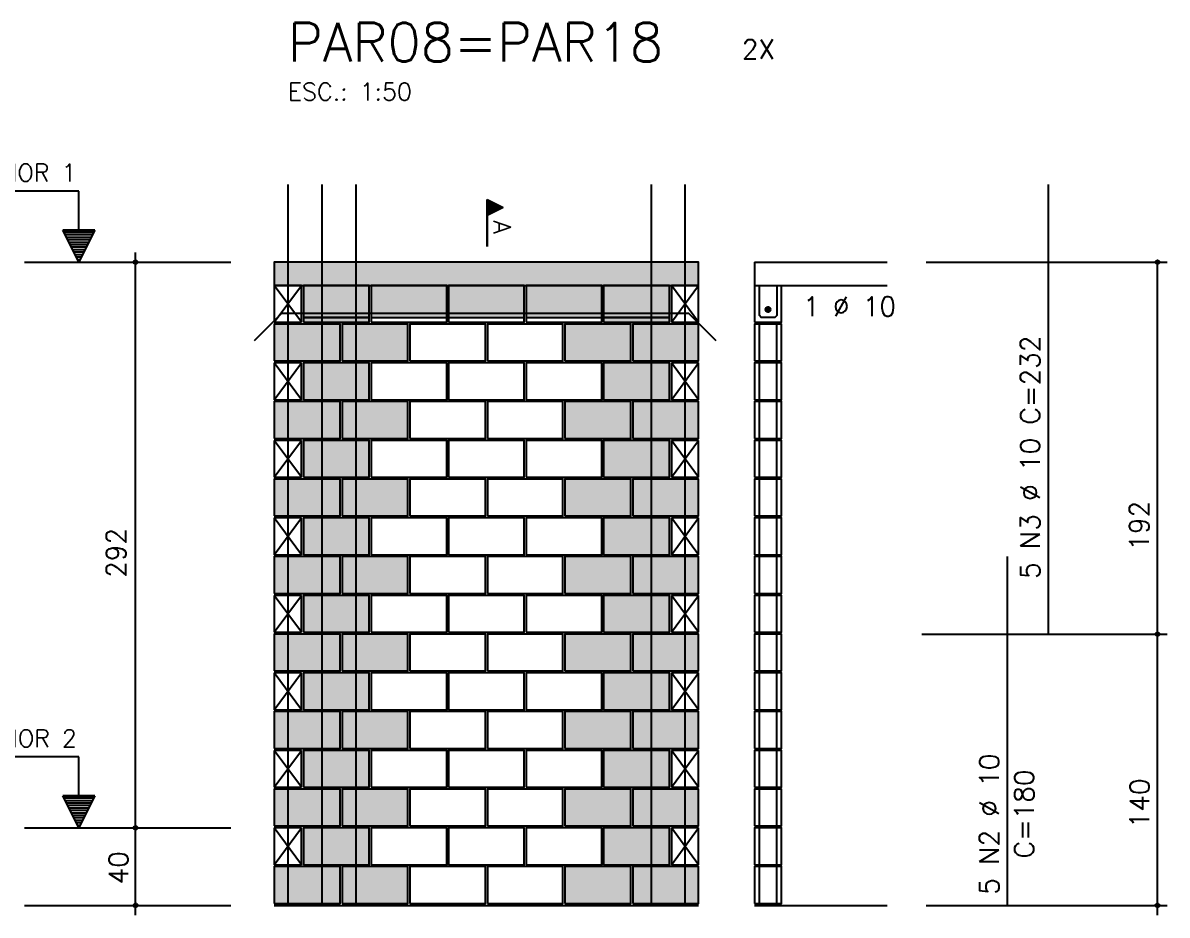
# Model space of a CAD drawing. Extents: x -1.9 to 86, y -1.6 to 60.9.
# Drawn here: x 55.65 to 67.46, y 26.56 to 35.77 of the extents above; entities that cross this region are included whole.
import ezdxf

# ---------------------------------------------------------------- set-up
doc = ezdxf.new("R2010")
doc.units = 0
doc.header["$MEASUREMENT"] = 0
for name, color, linetype in [('PENA_01', 1, 'CONTINUOUS'), ('PENA_02', 2, 'CONTINUOUS'), ('PENA_03', 3, 'CONTINUOUS'), ('PENA_05', 5, 'CONTINUOUS'), ('PENA_06', 6, 'CONTINUOUS'), ('PENA_09', 254, 'CONTINUOUS'), ('PENA_11', 252, 'CONTINUOUS'), ('PENA_21', 100, 'CONTINUOUS')]:
    doc.layers.add(name, color=color, linetype=linetype)
doc.styles.get("Standard").update_dxf_attribs({"font": 'ROMANS.SHX'})

msp = doc.modelspace()

# ---------------------------------------------------------------- linework, layer by layer
at = {"layer": 'PENA_01', "linetype": 'Continuous'}
for p, q in [((55.668155, 33.297478), (57.799019, 33.297478)), ((58.546511, 32.727478), (59.226511, 32.727478)), ((59.246511, 32.727478), (60.026511, 32.727478)), ((60.046511, 32.727478), (60.826511, 32.727478)), ((60.846511, 32.727478), (61.626511, 32.727478)), ((61.646511, 32.727478), (62.326511, 32.727478)), ((55.668155, 27.457478), (57.799019, 27.457478)), ((55.668155, 26.657478), (57.799019, 26.657478))]:
    msp.add_line(p, q, dxfattribs=at)
at = {"layer": 'PENA_02', "linetype": 'Continuous'}
for p, q in [((58.526511, 33.057478), (58.246511, 33.057478)), ((58.246511, 33.057478), (58.246511, 32.677478)), ((58.526511, 32.677478), (58.526511, 33.057478)), ((62.626511, 33.057478), (62.346511, 33.057478)), ((62.346511, 33.057478), (62.346511, 32.677478)), ((62.626511, 32.677478), (62.626511, 33.057478)), ((58.246511, 32.677478), (58.526511, 32.677478)), ((62.346511, 32.677478), (62.626511, 32.677478)), ((58.526511, 32.257478), (58.246511, 32.257478)), ((58.246511, 32.257478), (58.246511, 31.877478)), ((58.526511, 31.877478), (58.526511, 32.257478)), ((62.626511, 32.257478), (62.346511, 32.257478)), ((62.346511, 32.257478), (62.346511, 31.877478)), ((62.626511, 31.877478), (62.626511, 32.257478)), ((58.246511, 31.877478), (58.526511, 31.877478)), ((62.346511, 31.877478), (62.626511, 31.877478)), ((58.526511, 31.457478), (58.246511, 31.457478)), ((58.246511, 31.457478), (58.246511, 31.077478)), ((58.526511, 31.077478), (58.526511, 31.457478)), ((62.626511, 31.457478), (62.346511, 31.457478)), ((62.346511, 31.457478), (62.346511, 31.077478)), ((62.626511, 31.077478), (62.626511, 31.457478)), ((58.246511, 31.077478), (58.526511, 31.077478)), ((62.346511, 31.077478), (62.626511, 31.077478)), ((58.526511, 30.657478), (58.246511, 30.657478)), ((58.246511, 30.657478), (58.246511, 30.277478)), ((58.526511, 30.277478), (58.526511, 30.657478)), ((62.626511, 30.657478), (62.346511, 30.657478)), ((62.346511, 30.657478), (62.346511, 30.277478)), ((62.626511, 30.277478), (62.626511, 30.657478)), ((58.246511, 30.277478), (58.526511, 30.277478)), ((62.346511, 30.277478), (62.626511, 30.277478)), ((58.526511, 29.857478), (58.246511, 29.857478)), ((58.246511, 29.857478), (58.246511, 29.477478)), ((58.526511, 29.477478), (58.526511, 29.857478)), ((62.626511, 29.857478), (62.346511, 29.857478)), ((62.346511, 29.857478), (62.346511, 29.477478)), ((62.626511, 29.477478), (62.626511, 29.857478)), ((58.246511, 29.477478), (58.526511, 29.477478)), ((62.346511, 29.477478), (62.626511, 29.477478)), ((58.526511, 29.057478), (58.246511, 29.057478)), ((58.246511, 29.057478), (58.246511, 28.677478)), ((58.526511, 28.677478), (58.526511, 29.057478)), ((62.626511, 29.057478), (62.346511, 29.057478)), ((62.346511, 29.057478), (62.346511, 28.677478)), ((62.626511, 28.677478), (62.626511, 29.057478)), ((58.246511, 28.677478), (58.526511, 28.677478)), ((62.346511, 28.677478), (62.626511, 28.677478)), ((58.526511, 28.257478), (58.246511, 28.257478)), ((58.246511, 28.257478), (58.246511, 27.877478)), ((58.526511, 27.877478), (58.526511, 28.257478)), ((62.626511, 28.257478), (62.346511, 28.257478)), ((62.346511, 28.257478), (62.346511, 27.877478)), ((62.626511, 27.877478), (62.626511, 28.257478)), ((58.246511, 27.877478), (58.526511, 27.877478)), ((62.346511, 27.877478), (62.626511, 27.877478)), ((58.526511, 27.457478), (58.246511, 27.457478)), ((58.246511, 27.457478), (58.246511, 27.077478)), ((58.526511, 27.077478), (58.526511, 27.457478)), ((62.626511, 27.457478), (62.346511, 27.457478)), ((62.346511, 27.457478), (62.346511, 27.077478)), ((62.626511, 27.077478), (62.626511, 27.457478)), ((58.246511, 27.077478), (58.526511, 27.077478)), ((62.346511, 27.077478), (62.626511, 27.077478)), ((58.246511, 26.657478), (62.626511, 26.657478))]:
    msp.add_line(p, q, dxfattribs=at)
for points in [[(58.246511, 33.057478), (62.626511, 33.057478), (62.626511, 33.297478), (58.246511, 33.297478), (58.246511, 33.057478)], [(58.546511, 32.677478), (59.226511, 32.677478), (59.226511, 33.057478), (58.546511, 33.057478), (58.546511, 32.677478)], [(59.246511, 32.677478), (60.026511, 32.677478), (60.026511, 33.057478), (59.246511, 33.057478), (59.246511, 32.677478)], [(60.046511, 32.677478), (60.826511, 32.677478), (60.826511, 33.057478), (60.046511, 33.057478), (60.046511, 32.677478)], [(60.846511, 32.677478), (61.626511, 32.677478), (61.626511, 33.057478), (60.846511, 33.057478), (60.846511, 32.677478)], [(61.646511, 32.677478), (62.326511, 32.677478), (62.326511, 33.057478), (61.646511, 33.057478), (61.646511, 32.677478)], [(58.246511, 32.277478), (58.926511, 32.277478), (58.926511, 32.657478), (58.246511, 32.657478), (58.246511, 32.277478)], [(58.946511, 32.277478), (59.626511, 32.277478), (59.626511, 32.657478), (58.946511, 32.657478), (58.946511, 32.277478)], [(59.646511, 32.277478), (60.426511, 32.277478), (60.426511, 32.657478), (59.646511, 32.657478), (59.646511, 32.277478)], [(60.446511, 32.277478), (61.226511, 32.277478), (61.226511, 32.657478), (60.446511, 32.657478), (60.446511, 32.277478)], [(61.246511, 32.277478), (61.926511, 32.277478), (61.926511, 32.657478), (61.246511, 32.657478), (61.246511, 32.277478)], [(61.946511, 32.277478), (62.626511, 32.277478), (62.626511, 32.657478), (61.946511, 32.657478), (61.946511, 32.277478)], [(58.546511, 31.877478), (59.226511, 31.877478), (59.226511, 32.257478), (58.546511, 32.257478), (58.546511, 31.877478)], [(59.246511, 31.877478), (60.026511, 31.877478), (60.026511, 32.257478), (59.246511, 32.257478), (59.246511, 31.877478)], [(60.046511, 31.877478), (60.826511, 31.877478), (60.826511, 32.257478), (60.046511, 32.257478), (60.046511, 31.877478)], [(60.846511, 31.877478), (61.626511, 31.877478), (61.626511, 32.257478), (60.846511, 32.257478), (60.846511, 31.877478)], [(61.646511, 31.877478), (62.326511, 31.877478), (62.326511, 32.257478), (61.646511, 32.257478), (61.646511, 31.877478)], [(58.246511, 31.477478), (58.926511, 31.477478), (58.926511, 31.857478), (58.246511, 31.857478), (58.246511, 31.477478)], [(58.946511, 31.477478), (59.626511, 31.477478), (59.626511, 31.857478), (58.946511, 31.857478), (58.946511, 31.477478)], [(59.646511, 31.477478), (60.426511, 31.477478), (60.426511, 31.857478), (59.646511, 31.857478), (59.646511, 31.477478)], [(60.446511, 31.477478), (61.226511, 31.477478), (61.226511, 31.857478), (60.446511, 31.857478), (60.446511, 31.477478)], [(61.246511, 31.477478), (61.926511, 31.477478), (61.926511, 31.857478), (61.246511, 31.857478), (61.246511, 31.477478)], [(61.946511, 31.477478), (62.626511, 31.477478), (62.626511, 31.857478), (61.946511, 31.857478), (61.946511, 31.477478)], [(58.546511, 31.077478), (59.226511, 31.077478), (59.226511, 31.457478), (58.546511, 31.457478), (58.546511, 31.077478)], [(59.246511, 31.077478), (60.026511, 31.077478), (60.026511, 31.457478), (59.246511, 31.457478), (59.246511, 31.077478)], [(60.046511, 31.077478), (60.826511, 31.077478), (60.826511, 31.457478), (60.046511, 31.457478), (60.046511, 31.077478)], [(60.846511, 31.077478), (61.626511, 31.077478), (61.626511, 31.457478), (60.846511, 31.457478), (60.846511, 31.077478)], [(61.646511, 31.077478), (62.326511, 31.077478), (62.326511, 31.457478), (61.646511, 31.457478), (61.646511, 31.077478)], [(58.246511, 30.677478), (58.926511, 30.677478), (58.926511, 31.057478), (58.246511, 31.057478), (58.246511, 30.677478)], [(58.946511, 30.677478), (59.626511, 30.677478), (59.626511, 31.057478), (58.946511, 31.057478), (58.946511, 30.677478)], [(59.646511, 30.677478), (60.426511, 30.677478), (60.426511, 31.057478), (59.646511, 31.057478), (59.646511, 30.677478)], [(60.446511, 30.677478), (61.226511, 30.677478), (61.226511, 31.057478), (60.446511, 31.057478), (60.446511, 30.677478)], [(61.246511, 30.677478), (61.926511, 30.677478), (61.926511, 31.057478), (61.246511, 31.057478), (61.246511, 30.677478)], [(61.946511, 30.677478), (62.626511, 30.677478), (62.626511, 31.057478), (61.946511, 31.057478), (61.946511, 30.677478)], [(58.546511, 30.277478), (59.226511, 30.277478), (59.226511, 30.657478), (58.546511, 30.657478), (58.546511, 30.277478)], [(59.246511, 30.277478), (60.026511, 30.277478), (60.026511, 30.657478), (59.246511, 30.657478), (59.246511, 30.277478)], [(60.046511, 30.277478), (60.826511, 30.277478), (60.826511, 30.657478), (60.046511, 30.657478), (60.046511, 30.277478)], [(60.846511, 30.277478), (61.626511, 30.277478), (61.626511, 30.657478), (60.846511, 30.657478), (60.846511, 30.277478)], [(61.646511, 30.277478), (62.326511, 30.277478), (62.326511, 30.657478), (61.646511, 30.657478), (61.646511, 30.277478)], [(58.246511, 29.877478), (58.926511, 29.877478), (58.926511, 30.257478), (58.246511, 30.257478), (58.246511, 29.877478)], [(58.946511, 29.877478), (59.626511, 29.877478), (59.626511, 30.257478), (58.946511, 30.257478), (58.946511, 29.877478)], [(59.646511, 29.877478), (60.426511, 29.877478), (60.426511, 30.257478), (59.646511, 30.257478), (59.646511, 29.877478)], [(60.446511, 29.877478), (61.226511, 29.877478), (61.226511, 30.257478), (60.446511, 30.257478), (60.446511, 29.877478)], [(61.246511, 29.877478), (61.926511, 29.877478), (61.926511, 30.257478), (61.246511, 30.257478), (61.246511, 29.877478)], [(61.946511, 29.877478), (62.626511, 29.877478), (62.626511, 30.257478), (61.946511, 30.257478), (61.946511, 29.877478)], [(58.546511, 29.477478), (59.226511, 29.477478), (59.226511, 29.857478), (58.546511, 29.857478), (58.546511, 29.477478)], [(59.246511, 29.477478), (60.026511, 29.477478), (60.026511, 29.857478), (59.246511, 29.857478), (59.246511, 29.477478)], [(60.046511, 29.477478), (60.826511, 29.477478), (60.826511, 29.857478), (60.046511, 29.857478), (60.046511, 29.477478)], [(60.846511, 29.477478), (61.626511, 29.477478), (61.626511, 29.857478), (60.846511, 29.857478), (60.846511, 29.477478)], [(61.646511, 29.477478), (62.326511, 29.477478), (62.326511, 29.857478), (61.646511, 29.857478), (61.646511, 29.477478)], [(58.246511, 29.077478), (58.926511, 29.077478), (58.926511, 29.457478), (58.246511, 29.457478), (58.246511, 29.077478)], [(58.946511, 29.077478), (59.626511, 29.077478), (59.626511, 29.457478), (58.946511, 29.457478), (58.946511, 29.077478)], [(59.646511, 29.077478), (60.426511, 29.077478), (60.426511, 29.457478), (59.646511, 29.457478), (59.646511, 29.077478)], [(60.446511, 29.077478), (61.226511, 29.077478), (61.226511, 29.457478), (60.446511, 29.457478), (60.446511, 29.077478)], [(61.246511, 29.077478), (61.926511, 29.077478), (61.926511, 29.457478), (61.246511, 29.457478), (61.246511, 29.077478)], [(61.946511, 29.077478), (62.626511, 29.077478), (62.626511, 29.457478), (61.946511, 29.457478), (61.946511, 29.077478)], [(58.546511, 28.677478), (59.226511, 28.677478), (59.226511, 29.057478), (58.546511, 29.057478), (58.546511, 28.677478)], [(59.246511, 28.677478), (60.026511, 28.677478), (60.026511, 29.057478), (59.246511, 29.057478), (59.246511, 28.677478)], [(60.046511, 28.677478), (60.826511, 28.677478), (60.826511, 29.057478), (60.046511, 29.057478), (60.046511, 28.677478)], [(60.846511, 28.677478), (61.626511, 28.677478), (61.626511, 29.057478), (60.846511, 29.057478), (60.846511, 28.677478)], [(61.646511, 28.677478), (62.326511, 28.677478), (62.326511, 29.057478), (61.646511, 29.057478), (61.646511, 28.677478)], [(58.246511, 28.277478), (58.926511, 28.277478), (58.926511, 28.657478), (58.246511, 28.657478), (58.246511, 28.277478)], [(58.946511, 28.277478), (59.626511, 28.277478), (59.626511, 28.657478), (58.946511, 28.657478), (58.946511, 28.277478)], [(59.646511, 28.277478), (60.426511, 28.277478), (60.426511, 28.657478), (59.646511, 28.657478), (59.646511, 28.277478)], [(60.446511, 28.277478), (61.226511, 28.277478), (61.226511, 28.657478), (60.446511, 28.657478), (60.446511, 28.277478)], [(61.246511, 28.277478), (61.926511, 28.277478), (61.926511, 28.657478), (61.246511, 28.657478), (61.246511, 28.277478)], [(61.946511, 28.277478), (62.626511, 28.277478), (62.626511, 28.657478), (61.946511, 28.657478), (61.946511, 28.277478)], [(58.546511, 27.877478), (59.226511, 27.877478), (59.226511, 28.257478), (58.546511, 28.257478), (58.546511, 27.877478)], [(59.246511, 27.877478), (60.026511, 27.877478), (60.026511, 28.257478), (59.246511, 28.257478), (59.246511, 27.877478)], [(60.046511, 27.877478), (60.826511, 27.877478), (60.826511, 28.257478), (60.046511, 28.257478), (60.046511, 27.877478)], [(60.846511, 27.877478), (61.626511, 27.877478), (61.626511, 28.257478), (60.846511, 28.257478), (60.846511, 27.877478)], [(61.646511, 27.877478), (62.326511, 27.877478), (62.326511, 28.257478), (61.646511, 28.257478), (61.646511, 27.877478)], [(58.246511, 27.477478), (58.926511, 27.477478), (58.926511, 27.857478), (58.246511, 27.857478), (58.246511, 27.477478)], [(58.946511, 27.477478), (59.626511, 27.477478), (59.626511, 27.857478), (58.946511, 27.857478), (58.946511, 27.477478)], [(59.646511, 27.477478), (60.426511, 27.477478), (60.426511, 27.857478), (59.646511, 27.857478), (59.646511, 27.477478)], [(60.446511, 27.477478), (61.226511, 27.477478), (61.226511, 27.857478), (60.446511, 27.857478), (60.446511, 27.477478)], [(61.246511, 27.477478), (61.926511, 27.477478), (61.926511, 27.857478), (61.246511, 27.857478), (61.246511, 27.477478)], [(61.946511, 27.477478), (62.626511, 27.477478), (62.626511, 27.857478), (61.946511, 27.857478), (61.946511, 27.477478)], [(58.546511, 27.077478), (59.226511, 27.077478), (59.226511, 27.457478), (58.546511, 27.457478), (58.546511, 27.077478)], [(59.246511, 27.077478), (60.026511, 27.077478), (60.026511, 27.457478), (59.246511, 27.457478), (59.246511, 27.077478)], [(60.046511, 27.077478), (60.826511, 27.077478), (60.826511, 27.457478), (60.046511, 27.457478), (60.046511, 27.077478)], [(60.846511, 27.077478), (61.626511, 27.077478), (61.626511, 27.457478), (60.846511, 27.457478), (60.846511, 27.077478)], [(61.646511, 27.077478), (62.326511, 27.077478), (62.326511, 27.457478), (61.646511, 27.457478), (61.646511, 27.077478)], [(58.246511, 26.677478), (58.926511, 26.677478), (58.926511, 27.057478), (58.246511, 27.057478), (58.246511, 26.677478)], [(58.946511, 26.677478), (59.626511, 26.677478), (59.626511, 27.057478), (58.946511, 27.057478), (58.946511, 26.677478)], [(59.646511, 26.677478), (60.426511, 26.677478), (60.426511, 27.057478), (59.646511, 27.057478), (59.646511, 26.677478)], [(60.446511, 26.677478), (61.226511, 26.677478), (61.226511, 27.057478), (60.446511, 27.057478), (60.446511, 26.677478)], [(61.246511, 26.677478), (61.926511, 26.677478), (61.926511, 27.057478), (61.246511, 27.057478), (61.246511, 26.677478)], [(61.946511, 26.677478), (62.626511, 26.677478), (62.626511, 27.057478), (61.946511, 27.057478), (61.946511, 26.677478)]]:
    msp.add_lwpolyline(points, dxfattribs=at)
for centre, radius in [((56.814301, 33.297478), 0.02), ((67.364562, 33.297478), 0.02), ((56.814301, 33.297478), 0.01), ((67.364562, 33.297478), 0.01), ((67.364562, 29.457478), 0.02), ((67.364562, 29.457478), 0.01), ((56.814301, 27.457478), 0.02), ((56.814301, 27.457478), 0.01), ((56.814301, 26.657478), 0.02), ((56.814301, 26.657478), 0.01), ((67.364562, 26.657478), 0.02), ((67.364562, 26.657478), 0.01)]:
    msp.add_circle(centre, radius, dxfattribs=at)
at = {"layer": 'PENA_03', "linetype": 'Continuous'}
for p, q in [((56.227154, 34.029343), (54.827154, 34.029343)), ((56.227154, 33.629343), (56.227154, 34.029343)), ((56.228554, 33.629343), (56.228554, 34.030743)), ((60.442607, 33.4588), (60.442607, 33.945182)), ((60.442607, 33.945182), (60.60854, 33.862216)), ((60.443302, 33.944054), (60.606979, 33.862216)), ((60.443303, 33.944054), (60.443303, 33.780377)), ((60.455371, 33.9388), (60.455371, 33.785631)), ((60.468135, 33.932418), (60.468135, 33.792013)), ((60.480899, 33.926036), (60.480899, 33.798395)), ((60.493663, 33.919654), (60.493663, 33.804777)), ((60.506427, 33.913272), (60.506427, 33.811159)), ((60.519191, 33.90689), (60.519191, 33.817541)), ((60.60854, 33.862216), (60.443302, 33.779597)), ((60.606979, 33.862216), (60.443303, 33.780377)), ((60.531955, 33.900508), (60.531955, 33.823923)), ((60.544719, 33.894126), (60.544719, 33.830305)), ((60.557483, 33.887744), (60.557483, 33.836687)), ((60.570247, 33.881362), (60.570247, 33.843069)), ((60.583012, 33.87498), (60.583012, 33.849451)), ((60.595776, 33.868598), (60.595776, 33.855834)), ((60.443303, 33.779597), (60.443303, 33.4588)), ((56.227854, 33.297478), (56.061921, 33.629343)), ((56.061921, 33.629343), (56.227154, 33.629343)), ((56.227854, 33.3006), (56.064177, 33.627952)), ((56.39153, 33.627952), (56.064177, 33.627952)), ((56.381023, 33.603815), (56.074684, 33.603815)), ((56.368259, 33.578287), (56.087449, 33.578287)), ((56.355495, 33.552759), (56.100213, 33.552759)), ((56.393787, 33.629343), (56.227854, 33.297478)), ((56.39153, 33.627953), (56.227854, 33.300599)), ((56.228554, 33.629343), (56.393787, 33.629343)), ((56.34273, 33.527231), (56.112977, 33.527231)), ((56.329966, 33.501703), (56.125741, 33.501703)), ((56.317202, 33.476175), (56.138505, 33.476175)), ((56.304438, 33.450647), (56.151269, 33.450647)), ((56.291674, 33.425119), (56.164033, 33.425119)), ((56.27891, 33.399591), (56.176797, 33.399591)), ((56.266146, 33.374063), (56.189561, 33.374063)), ((56.253382, 33.348534), (56.202325, 33.348534)), ((56.240618, 33.323006), (56.21509, 33.323006)), ((56.814301, 26.556945), (56.814301, 33.397478)), ((63.204567, 33.297478), (63.204567, 32.677478)), ((63.204567, 33.297478), (64.575246, 33.297478)), ((64.975246, 33.297478), (67.464562, 33.297478)), ((67.364562, 26.556945), (67.364562, 33.297478)), ((58.246511, 32.677478), (58.526511, 33.057478)), ((58.526511, 32.677478), (58.246511, 33.057478)), ((62.346511, 32.677478), (62.626511, 33.057478)), ((62.626511, 32.677478), (62.346511, 33.057478)), ((63.204567, 33.057478), (64.575246, 33.057478)), ((63.254567, 32.277478), (63.254567, 32.657478)), ((63.434567, 32.277478), (63.434567, 32.657478)), ((58.246511, 31.877478), (58.526511, 32.257478)), ((58.526511, 31.877478), (58.246511, 32.257478)), ((62.346511, 31.877478), (62.626511, 32.257478)), ((62.626511, 31.877478), (62.346511, 32.257478)), ((63.254567, 31.877478), (63.254567, 32.257478)), ((63.434567, 31.877478), (63.434567, 32.257478)), ((63.254567, 31.477478), (63.254567, 31.857478)), ((63.434567, 31.477478), (63.434567, 31.857478)), ((58.246511, 31.077478), (58.526511, 31.457478)), ((58.526511, 31.077478), (58.246511, 31.457478)), ((62.346511, 31.077478), (62.626511, 31.457478)), ((62.626511, 31.077478), (62.346511, 31.457478)), ((63.254567, 31.077478), (63.254567, 31.457478)), ((63.434567, 31.077478), (63.434567, 31.457478)), ((63.254567, 30.677478), (63.254567, 31.057478)), ((63.434567, 30.677478), (63.434567, 31.057478)), ((58.246511, 30.277478), (58.526511, 30.657478)), ((58.526511, 30.277478), (58.246511, 30.657478)), ((62.346511, 30.277478), (62.626511, 30.657478)), ((62.626511, 30.277478), (62.346511, 30.657478)), ((63.254567, 30.277478), (63.254567, 30.657478)), ((63.434567, 30.277478), (63.434567, 30.657478)), ((63.254567, 29.877478), (63.254567, 30.257478)), ((63.434567, 29.877478), (63.434567, 30.257478)), ((58.246511, 29.477478), (58.526511, 29.857478)), ((58.526511, 29.477478), (58.246511, 29.857478)), ((62.346511, 29.477478), (62.626511, 29.857478)), ((62.626511, 29.477478), (62.346511, 29.857478)), ((63.254567, 29.477478), (63.254567, 29.857478)), ((63.434567, 29.477478), (63.434567, 29.857478)), ((63.254567, 29.077478), (63.254567, 29.457478)), ((63.434567, 29.077478), (63.434567, 29.457478)), ((64.933315, 29.457478), (67.464562, 29.457478)), ((58.246511, 28.677478), (58.526511, 29.057478)), ((58.526511, 28.677478), (58.246511, 29.057478)), ((62.346511, 28.677478), (62.626511, 29.057478)), ((62.626511, 28.677478), (62.346511, 29.057478)), ((63.254567, 28.677478), (63.254567, 29.057478)), ((63.434567, 28.677478), (63.434567, 29.057478)), ((63.254567, 28.277478), (63.254567, 28.657478)), ((63.434567, 28.277478), (63.434567, 28.657478)), ((58.246511, 27.877478), (58.526511, 28.257478)), ((58.526511, 27.877478), (58.246511, 28.257478)), ((62.346511, 27.877478), (62.626511, 28.257478)), ((62.626511, 27.877478), (62.346511, 28.257478)), ((63.254567, 27.877478), (63.254567, 28.257478)), ((63.434567, 27.877478), (63.434567, 28.257478)), ((56.227154, 28.189343), (54.827154, 28.189343)), ((56.227154, 27.789343), (56.227154, 28.189343)), ((56.228554, 27.789343), (56.228554, 28.190743)), ((56.227854, 27.457478), (56.061921, 27.789343)), ((56.061921, 27.789343), (56.227154, 27.789343)), ((56.227854, 27.4606), (56.064177, 27.787952)), ((56.39153, 27.787952), (56.064177, 27.787952)), ((56.381023, 27.763815), (56.074684, 27.763815)), ((56.393787, 27.789343), (56.227854, 27.457478)), ((56.39153, 27.787953), (56.227854, 27.460599)), ((56.228554, 27.789343), (56.393787, 27.789343)), ((63.254567, 27.477478), (63.254567, 27.857478)), ((63.434567, 27.477478), (63.434567, 27.857478)), ((56.368259, 27.738287), (56.087449, 27.738287)), ((56.355495, 27.712759), (56.100213, 27.712759)), ((56.34273, 27.687231), (56.112977, 27.687231)), ((56.329966, 27.661703), (56.125741, 27.661703)), ((56.317202, 27.636175), (56.138505, 27.636175)), ((56.304438, 27.610647), (56.151269, 27.610647)), ((56.291674, 27.585119), (56.164033, 27.585119)), ((56.27891, 27.559591), (56.176797, 27.559591)), ((56.266146, 27.534063), (56.189561, 27.534063)), ((56.253382, 27.508534), (56.202325, 27.508534)), ((56.240618, 27.483006), (56.21509, 27.483006)), ((58.246511, 27.077478), (58.526511, 27.457478)), ((58.526511, 27.077478), (58.246511, 27.457478)), ((62.346511, 27.077478), (62.626511, 27.457478)), ((62.626511, 27.077478), (62.346511, 27.457478)), ((63.254567, 27.077478), (63.254567, 27.457478)), ((63.434567, 27.077478), (63.434567, 27.457478)), ((63.254567, 26.677478), (63.254567, 27.057478)), ((63.434567, 26.677478), (63.434567, 27.057478)), ((63.204567, 26.657478), (64.575246, 26.657478)), ((64.975246, 26.657478), (67.464562, 26.657478))]:
    msp.add_line(p, q, dxfattribs=at)
for points in [[(63.204567, 32.677478), (63.484567, 32.677478), (63.484567, 33.057478)], [(63.434567, 33.057478), (63.434567, 32.747478), (63.414567, 32.727478), (63.274567, 32.727478), (63.254567, 32.747478), (63.254567, 33.057478)], [(63.369116, 32.808468), (63.366954, 32.818636), (63.360844, 32.827047), (63.351841, 32.832244), (63.341503, 32.833331), (63.331616, 32.830119), (63.32389, 32.823163), (63.319662, 32.813666), (63.319662, 32.80327), (63.32389, 32.793773), (63.331616, 32.786817), (63.341503, 32.783605), (63.351841, 32.784692), (63.360844, 32.789889), (63.366954, 32.7983), (63.369116, 32.808468)], [(63.204567, 32.277478), (63.484567, 32.277478), (63.484567, 32.657478), (63.204567, 32.657478), (63.204567, 32.277478)], [(63.204567, 31.877478), (63.484567, 31.877478), (63.484567, 32.257478), (63.204567, 32.257478), (63.204567, 31.877478)], [(63.204567, 31.477478), (63.484567, 31.477478), (63.484567, 31.857478), (63.204567, 31.857478), (63.204567, 31.477478)], [(63.204567, 31.077478), (63.484567, 31.077478), (63.484567, 31.457478), (63.204567, 31.457478), (63.204567, 31.077478)], [(63.204567, 30.677478), (63.484567, 30.677478), (63.484567, 31.057478), (63.204567, 31.057478), (63.204567, 30.677478)], [(63.204567, 30.277478), (63.484567, 30.277478), (63.484567, 30.657478), (63.204567, 30.657478), (63.204567, 30.277478)], [(63.204567, 29.877478), (63.484567, 29.877478), (63.484567, 30.257478), (63.204567, 30.257478), (63.204567, 29.877478)], [(63.204567, 29.477478), (63.484567, 29.477478), (63.484567, 29.857478), (63.204567, 29.857478), (63.204567, 29.477478)], [(63.204567, 29.077478), (63.484567, 29.077478), (63.484567, 29.457478), (63.204567, 29.457478), (63.204567, 29.077478)], [(63.204567, 28.677478), (63.484567, 28.677478), (63.484567, 29.057478), (63.204567, 29.057478), (63.204567, 28.677478)], [(63.204567, 28.277478), (63.484567, 28.277478), (63.484567, 28.657478), (63.204567, 28.657478), (63.204567, 28.277478)], [(63.204567, 27.877478), (63.484567, 27.877478), (63.484567, 28.257478), (63.204567, 28.257478), (63.204567, 27.877478)], [(63.204567, 27.477478), (63.484567, 27.477478), (63.484567, 27.857478), (63.204567, 27.857478), (63.204567, 27.477478)], [(63.204567, 27.077478), (63.484567, 27.077478), (63.484567, 27.457478), (63.204567, 27.457478), (63.204567, 27.077478)], [(63.204567, 26.677478), (63.484567, 26.677478), (63.484567, 27.057478), (63.204567, 27.057478), (63.204567, 26.677478)]]:
    msp.add_lwpolyline(points, dxfattribs=at)
msp.add_circle((63.344116, 32.808468), 0.025, dxfattribs=at)
for points in [[(63.369116, 32.808468), (63.32389, 32.823163), (63.319662, 32.813666)], [(63.369116, 32.808468), (63.319662, 32.813666), (63.319662, 32.80327)], [(63.369116, 32.808468), (63.319662, 32.80327), (63.32389, 32.793773)], [(63.369116, 32.808468), (63.331616, 32.830119), (63.320623, 32.817018)], [(63.369116, 32.808468), (63.320623, 32.817018), (63.320623, 32.799917)], [(63.369116, 32.808468), (63.320623, 32.799917), (63.331616, 32.786817)], [(63.369116, 32.808468), (63.331616, 32.830119), (63.32389, 32.823163)], [(63.369116, 32.808468), (63.32389, 32.793773), (63.331616, 32.786817)], [(63.369116, 32.808468), (63.341503, 32.833331), (63.331616, 32.830119)], [(63.369116, 32.808468), (63.348457, 32.833088), (63.331616, 32.830119)], [(63.369116, 32.808468), (63.331616, 32.786817), (63.348457, 32.783848)], [(63.369116, 32.808468), (63.331616, 32.786817), (63.341503, 32.783605)], [(63.369116, 32.808468), (63.351841, 32.832244), (63.341503, 32.833331)], [(63.369116, 32.808468), (63.341503, 32.783605), (63.351841, 32.784692)], [(63.369116, 32.808468), (63.363267, 32.824538), (63.348457, 32.833088)], [(63.369116, 32.808468), (63.348457, 32.783848), (63.363267, 32.792398)], [(63.369116, 32.808468), (63.360844, 32.827047), (63.351841, 32.832244)], [(63.369116, 32.808468), (63.351841, 32.784692), (63.360844, 32.789889)], [(63.369116, 32.808468), (63.366954, 32.818636), (63.360844, 32.827047)], [(63.369116, 32.808468), (63.360844, 32.789889), (63.366954, 32.7983)], [(63.369116, 32.808468), (63.363267, 32.792398), (63.369116, 32.808468)], [(63.369116, 32.808468), (63.366954, 32.7983), (63.369116, 32.808468)]]:
    msp.add_solid(points, dxfattribs=at)
at = {"layer": 'PENA_05', "linetype": 'Continuous'}
for p, q in [((66.240812, 29.457478), (66.240812, 34.097478)), ((58.320783, 32.767478), (58.03794, 32.484635)), ((62.526511, 32.767478), (58.320783, 32.767478)), ((62.809354, 32.484635), (62.526511, 32.767478)), ((65.814888, 26.657478), (65.814888, 30.257478))]:
    msp.add_line(p, q, dxfattribs=at)
for points in [[(58.386511, 34.097478), (58.386511, 26.657478)], [(58.736511, 34.097478), (58.736511, 26.657478)], [(59.086511, 34.097478), (59.086511, 26.657478)], [(62.136511, 34.097478), (62.136511, 26.657478)], [(62.486511, 34.097478), (62.486511, 26.657478)]]:
    msp.add_lwpolyline(points, dxfattribs=at)
at = {"layer": 'PENA_09', "linetype": 'Continuous'}
for points in [[(58.546511, 32.727478), (59.226511, 32.727478), (59.226511, 33.057478), (58.546511, 33.057478), (58.546511, 32.727478)], [(59.246511, 32.727478), (60.026511, 32.727478), (60.026511, 33.057478), (59.246511, 33.057478), (59.246511, 32.727478)], [(60.046511, 32.727478), (60.826511, 32.727478), (60.826511, 33.057478), (60.046511, 33.057478), (60.046511, 32.727478)], [(60.846511, 32.727478), (61.626511, 32.727478), (61.626511, 33.057478), (60.846511, 33.057478), (60.846511, 32.727478)], [(61.646511, 32.727478), (62.326511, 32.727478), (62.326511, 33.057478), (61.646511, 33.057478), (61.646511, 32.727478)]]:
    msp.add_lwpolyline(points, dxfattribs=at)
for points in [[(58.546511, 32.727478), (59.226511, 32.727478), (59.226511, 33.057478)], [(58.546511, 32.727478), (59.226511, 33.057478), (58.546511, 33.057478)], [(58.546511, 32.727478), (58.546511, 33.057478), (58.546511, 32.727478)], [(59.246511, 32.727478), (60.026511, 32.727478), (60.026511, 33.057478)], [(59.246511, 32.727478), (60.026511, 33.057478), (59.246511, 33.057478)], [(59.246511, 32.727478), (59.246511, 33.057478), (59.246511, 32.727478)], [(60.046511, 32.727478), (60.826511, 32.727478), (60.826511, 33.057478)], [(60.046511, 32.727478), (60.826511, 33.057478), (60.046511, 33.057478)], [(60.046511, 32.727478), (60.046511, 33.057478), (60.046511, 32.727478)], [(60.846511, 32.727478), (61.626511, 32.727478), (61.626511, 33.057478)], [(60.846511, 32.727478), (61.626511, 33.057478), (60.846511, 33.057478)], [(60.846511, 32.727478), (60.846511, 33.057478), (60.846511, 32.727478)], [(61.646511, 32.727478), (62.326511, 32.727478), (62.326511, 33.057478)], [(61.646511, 32.727478), (62.326511, 33.057478), (61.646511, 33.057478)], [(61.646511, 32.727478), (61.646511, 33.057478), (61.646511, 32.727478)]]:
    msp.add_solid(points, dxfattribs=at)
at = {"layer": 'PENA_11', "linetype": 'Continuous'}
for points in [[(58.246511, 33.057478), (62.626511, 33.057478), (62.626511, 33.297478)], [(58.246511, 33.057478), (62.626511, 33.297478), (58.246511, 33.297478)], [(58.246511, 33.057478), (58.246511, 33.297478), (58.246511, 33.057478)]]:
    msp.add_solid(points, dxfattribs=at)
at = {"layer": 'PENA_21', "linetype": 'Continuous'}
for points in [[(58.546511, 32.677478), (59.226511, 32.677478), (59.226511, 32.727478), (58.546511, 32.727478), (58.546511, 32.677478)], [(61.646511, 32.677478), (62.326511, 32.677478), (62.326511, 32.727478), (61.646511, 32.727478), (61.646511, 32.677478)], [(58.246511, 32.277478), (58.926511, 32.277478), (58.926511, 32.657478), (58.246511, 32.657478), (58.246511, 32.277478)], [(58.946511, 32.277478), (59.626511, 32.277478), (59.626511, 32.657478), (58.946511, 32.657478), (58.946511, 32.277478)], [(61.246511, 32.277478), (61.926511, 32.277478), (61.926511, 32.657478), (61.246511, 32.657478), (61.246511, 32.277478)], [(61.946511, 32.277478), (62.626511, 32.277478), (62.626511, 32.657478), (61.946511, 32.657478), (61.946511, 32.277478)], [(58.546511, 31.877478), (59.226511, 31.877478), (59.226511, 32.257478), (58.546511, 32.257478), (58.546511, 31.877478)], [(61.646511, 31.877478), (62.326511, 31.877478), (62.326511, 32.257478), (61.646511, 32.257478), (61.646511, 31.877478)], [(58.246511, 31.477478), (58.926511, 31.477478), (58.926511, 31.857478), (58.246511, 31.857478), (58.246511, 31.477478)], [(58.946511, 31.477478), (59.626511, 31.477478), (59.626511, 31.857478), (58.946511, 31.857478), (58.946511, 31.477478)], [(61.246511, 31.477478), (61.926511, 31.477478), (61.926511, 31.857478), (61.246511, 31.857478), (61.246511, 31.477478)], [(61.946511, 31.477478), (62.626511, 31.477478), (62.626511, 31.857478), (61.946511, 31.857478), (61.946511, 31.477478)], [(58.546511, 31.077478), (59.226511, 31.077478), (59.226511, 31.457478), (58.546511, 31.457478), (58.546511, 31.077478)], [(61.646511, 31.077478), (62.326511, 31.077478), (62.326511, 31.457478), (61.646511, 31.457478), (61.646511, 31.077478)], [(58.246511, 30.677478), (58.926511, 30.677478), (58.926511, 31.057478), (58.246511, 31.057478), (58.246511, 30.677478)], [(58.946511, 30.677478), (59.626511, 30.677478), (59.626511, 31.057478), (58.946511, 31.057478), (58.946511, 30.677478)], [(61.246511, 30.677478), (61.926511, 30.677478), (61.926511, 31.057478), (61.246511, 31.057478), (61.246511, 30.677478)], [(61.946511, 30.677478), (62.626511, 30.677478), (62.626511, 31.057478), (61.946511, 31.057478), (61.946511, 30.677478)], [(58.546511, 30.277478), (59.226511, 30.277478), (59.226511, 30.657478), (58.546511, 30.657478), (58.546511, 30.277478)], [(61.646511, 30.277478), (62.326511, 30.277478), (62.326511, 30.657478), (61.646511, 30.657478), (61.646511, 30.277478)], [(58.246511, 29.877478), (58.926511, 29.877478), (58.926511, 30.257478), (58.246511, 30.257478), (58.246511, 29.877478)], [(58.946511, 29.877478), (59.626511, 29.877478), (59.626511, 30.257478), (58.946511, 30.257478), (58.946511, 29.877478)], [(61.246511, 29.877478), (61.926511, 29.877478), (61.926511, 30.257478), (61.246511, 30.257478), (61.246511, 29.877478)], [(61.946511, 29.877478), (62.626511, 29.877478), (62.626511, 30.257478), (61.946511, 30.257478), (61.946511, 29.877478)], [(58.546511, 29.477478), (59.226511, 29.477478), (59.226511, 29.857478), (58.546511, 29.857478), (58.546511, 29.477478)], [(61.646511, 29.477478), (62.326511, 29.477478), (62.326511, 29.857478), (61.646511, 29.857478), (61.646511, 29.477478)], [(58.246511, 29.077478), (58.926511, 29.077478), (58.926511, 29.457478), (58.246511, 29.457478), (58.246511, 29.077478)], [(58.946511, 29.077478), (59.626511, 29.077478), (59.626511, 29.457478), (58.946511, 29.457478), (58.946511, 29.077478)], [(61.246511, 29.077478), (61.926511, 29.077478), (61.926511, 29.457478), (61.246511, 29.457478), (61.246511, 29.077478)], [(61.946511, 29.077478), (62.626511, 29.077478), (62.626511, 29.457478), (61.946511, 29.457478), (61.946511, 29.077478)], [(58.546511, 28.677478), (59.226511, 28.677478), (59.226511, 29.057478), (58.546511, 29.057478), (58.546511, 28.677478)], [(61.646511, 28.677478), (62.326511, 28.677478), (62.326511, 29.057478), (61.646511, 29.057478), (61.646511, 28.677478)], [(58.246511, 28.277478), (58.926511, 28.277478), (58.926511, 28.657478), (58.246511, 28.657478), (58.246511, 28.277478)], [(58.946511, 28.277478), (59.626511, 28.277478), (59.626511, 28.657478), (58.946511, 28.657478), (58.946511, 28.277478)], [(61.246511, 28.277478), (61.926511, 28.277478), (61.926511, 28.657478), (61.246511, 28.657478), (61.246511, 28.277478)], [(61.946511, 28.277478), (62.626511, 28.277478), (62.626511, 28.657478), (61.946511, 28.657478), (61.946511, 28.277478)], [(58.546511, 27.877478), (59.226511, 27.877478), (59.226511, 28.257478), (58.546511, 28.257478), (58.546511, 27.877478)], [(61.646511, 27.877478), (62.326511, 27.877478), (62.326511, 28.257478), (61.646511, 28.257478), (61.646511, 27.877478)], [(58.246511, 27.477478), (58.926511, 27.477478), (58.926511, 27.857478), (58.246511, 27.857478), (58.246511, 27.477478)], [(58.946511, 27.477478), (59.626511, 27.477478), (59.626511, 27.857478), (58.946511, 27.857478), (58.946511, 27.477478)], [(61.246511, 27.477478), (61.926511, 27.477478), (61.926511, 27.857478), (61.246511, 27.857478), (61.246511, 27.477478)], [(61.946511, 27.477478), (62.626511, 27.477478), (62.626511, 27.857478), (61.946511, 27.857478), (61.946511, 27.477478)], [(58.546511, 27.077478), (59.226511, 27.077478), (59.226511, 27.457478), (58.546511, 27.457478), (58.546511, 27.077478)], [(61.646511, 27.077478), (62.326511, 27.077478), (62.326511, 27.457478), (61.646511, 27.457478), (61.646511, 27.077478)], [(58.246511, 26.677478), (58.926511, 26.677478), (58.926511, 27.057478), (58.246511, 27.057478), (58.246511, 26.677478)], [(58.946511, 26.677478), (59.626511, 26.677478), (59.626511, 27.057478), (58.946511, 27.057478), (58.946511, 26.677478)], [(61.246511, 26.677478), (61.926511, 26.677478), (61.926511, 27.057478), (61.246511, 27.057478), (61.246511, 26.677478)], [(61.946511, 26.677478), (62.626511, 26.677478), (62.626511, 27.057478), (61.946511, 27.057478), (61.946511, 26.677478)]]:
    msp.add_lwpolyline(points, dxfattribs=at)
for points in [[(58.546511, 32.677478), (59.226511, 32.677478), (59.226511, 32.727478)], [(58.546511, 32.677478), (59.226511, 32.727478), (58.546511, 32.727478)], [(58.546511, 32.677478), (58.546511, 32.727478), (58.546511, 32.677478)], [(61.646511, 32.677478), (62.326511, 32.677478), (62.326511, 32.727478)], [(61.646511, 32.677478), (62.326511, 32.727478), (61.646511, 32.727478)], [(61.646511, 32.677478), (61.646511, 32.727478), (61.646511, 32.677478)], [(58.246511, 32.277478), (58.926511, 32.277478), (58.926511, 32.657478)], [(58.246511, 32.277478), (58.926511, 32.657478), (58.246511, 32.657478)], [(58.246511, 32.277478), (58.246511, 32.657478), (58.246511, 32.277478)], [(58.946511, 32.277478), (59.626511, 32.277478), (59.626511, 32.657478)], [(58.946511, 32.277478), (59.626511, 32.657478), (58.946511, 32.657478)], [(58.946511, 32.277478), (58.946511, 32.657478), (58.946511, 32.277478)], [(61.246511, 32.277478), (61.926511, 32.277478), (61.926511, 32.657478)], [(61.246511, 32.277478), (61.926511, 32.657478), (61.246511, 32.657478)], [(61.246511, 32.277478), (61.246511, 32.657478), (61.246511, 32.277478)], [(61.946511, 32.277478), (62.626511, 32.277478), (62.626511, 32.657478)], [(61.946511, 32.277478), (62.626511, 32.657478), (61.946511, 32.657478)], [(61.946511, 32.277478), (61.946511, 32.657478), (61.946511, 32.277478)], [(58.546511, 31.877478), (59.226511, 31.877478), (59.226511, 32.257478)], [(58.546511, 31.877478), (59.226511, 32.257478), (58.546511, 32.257478)], [(58.546511, 31.877478), (58.546511, 32.257478), (58.546511, 31.877478)], [(61.646511, 31.877478), (62.326511, 31.877478), (62.326511, 32.257478)], [(61.646511, 31.877478), (62.326511, 32.257478), (61.646511, 32.257478)], [(61.646511, 31.877478), (61.646511, 32.257478), (61.646511, 31.877478)], [(58.246511, 31.477478), (58.926511, 31.477478), (58.926511, 31.857478)], [(58.246511, 31.477478), (58.926511, 31.857478), (58.246511, 31.857478)], [(58.246511, 31.477478), (58.246511, 31.857478), (58.246511, 31.477478)], [(58.946511, 31.477478), (59.626511, 31.477478), (59.626511, 31.857478)], [(58.946511, 31.477478), (59.626511, 31.857478), (58.946511, 31.857478)], [(58.946511, 31.477478), (58.946511, 31.857478), (58.946511, 31.477478)], [(61.246511, 31.477478), (61.926511, 31.477478), (61.926511, 31.857478)], [(61.246511, 31.477478), (61.926511, 31.857478), (61.246511, 31.857478)], [(61.246511, 31.477478), (61.246511, 31.857478), (61.246511, 31.477478)], [(61.946511, 31.477478), (62.626511, 31.477478), (62.626511, 31.857478)], [(61.946511, 31.477478), (62.626511, 31.857478), (61.946511, 31.857478)], [(61.946511, 31.477478), (61.946511, 31.857478), (61.946511, 31.477478)], [(58.546511, 31.077478), (59.226511, 31.077478), (59.226511, 31.457478)], [(58.546511, 31.077478), (59.226511, 31.457478), (58.546511, 31.457478)], [(58.546511, 31.077478), (58.546511, 31.457478), (58.546511, 31.077478)], [(61.646511, 31.077478), (62.326511, 31.077478), (62.326511, 31.457478)], [(61.646511, 31.077478), (62.326511, 31.457478), (61.646511, 31.457478)], [(61.646511, 31.077478), (61.646511, 31.457478), (61.646511, 31.077478)], [(58.246511, 30.677478), (58.926511, 30.677478), (58.926511, 31.057478)], [(58.246511, 30.677478), (58.926511, 31.057478), (58.246511, 31.057478)], [(58.246511, 30.677478), (58.246511, 31.057478), (58.246511, 30.677478)], [(58.946511, 30.677478), (59.626511, 30.677478), (59.626511, 31.057478)], [(58.946511, 30.677478), (59.626511, 31.057478), (58.946511, 31.057478)], [(58.946511, 30.677478), (58.946511, 31.057478), (58.946511, 30.677478)], [(61.246511, 30.677478), (61.926511, 30.677478), (61.926511, 31.057478)], [(61.246511, 30.677478), (61.926511, 31.057478), (61.246511, 31.057478)], [(61.246511, 30.677478), (61.246511, 31.057478), (61.246511, 30.677478)], [(61.946511, 30.677478), (62.626511, 30.677478), (62.626511, 31.057478)], [(61.946511, 30.677478), (62.626511, 31.057478), (61.946511, 31.057478)], [(61.946511, 30.677478), (61.946511, 31.057478), (61.946511, 30.677478)], [(58.546511, 30.277478), (59.226511, 30.277478), (59.226511, 30.657478)], [(58.546511, 30.277478), (59.226511, 30.657478), (58.546511, 30.657478)], [(58.546511, 30.277478), (58.546511, 30.657478), (58.546511, 30.277478)], [(61.646511, 30.277478), (62.326511, 30.277478), (62.326511, 30.657478)], [(61.646511, 30.277478), (62.326511, 30.657478), (61.646511, 30.657478)], [(61.646511, 30.277478), (61.646511, 30.657478), (61.646511, 30.277478)], [(58.246511, 29.877478), (58.926511, 29.877478), (58.926511, 30.257478)], [(58.246511, 29.877478), (58.926511, 30.257478), (58.246511, 30.257478)], [(58.246511, 29.877478), (58.246511, 30.257478), (58.246511, 29.877478)], [(58.946511, 29.877478), (59.626511, 29.877478), (59.626511, 30.257478)], [(58.946511, 29.877478), (59.626511, 30.257478), (58.946511, 30.257478)], [(58.946511, 29.877478), (58.946511, 30.257478), (58.946511, 29.877478)], [(61.246511, 29.877478), (61.926511, 29.877478), (61.926511, 30.257478)], [(61.246511, 29.877478), (61.926511, 30.257478), (61.246511, 30.257478)], [(61.246511, 29.877478), (61.246511, 30.257478), (61.246511, 29.877478)], [(61.946511, 29.877478), (62.626511, 29.877478), (62.626511, 30.257478)], [(61.946511, 29.877478), (62.626511, 30.257478), (61.946511, 30.257478)], [(61.946511, 29.877478), (61.946511, 30.257478), (61.946511, 29.877478)], [(58.546511, 29.477478), (59.226511, 29.477478), (59.226511, 29.857478)], [(58.546511, 29.477478), (59.226511, 29.857478), (58.546511, 29.857478)], [(58.546511, 29.477478), (58.546511, 29.857478), (58.546511, 29.477478)], [(61.646511, 29.477478), (62.326511, 29.477478), (62.326511, 29.857478)], [(61.646511, 29.477478), (62.326511, 29.857478), (61.646511, 29.857478)], [(61.646511, 29.477478), (61.646511, 29.857478), (61.646511, 29.477478)], [(58.246511, 29.077478), (58.926511, 29.077478), (58.926511, 29.457478)], [(58.246511, 29.077478), (58.926511, 29.457478), (58.246511, 29.457478)], [(58.246511, 29.077478), (58.246511, 29.457478), (58.246511, 29.077478)], [(58.946511, 29.077478), (59.626511, 29.077478), (59.626511, 29.457478)], [(58.946511, 29.077478), (59.626511, 29.457478), (58.946511, 29.457478)], [(58.946511, 29.077478), (58.946511, 29.457478), (58.946511, 29.077478)], [(61.246511, 29.077478), (61.926511, 29.077478), (61.926511, 29.457478)], [(61.246511, 29.077478), (61.926511, 29.457478), (61.246511, 29.457478)], [(61.246511, 29.077478), (61.246511, 29.457478), (61.246511, 29.077478)], [(61.946511, 29.077478), (62.626511, 29.077478), (62.626511, 29.457478)], [(61.946511, 29.077478), (62.626511, 29.457478), (61.946511, 29.457478)], [(61.946511, 29.077478), (61.946511, 29.457478), (61.946511, 29.077478)], [(58.546511, 28.677478), (59.226511, 28.677478), (59.226511, 29.057478)], [(58.546511, 28.677478), (59.226511, 29.057478), (58.546511, 29.057478)], [(58.546511, 28.677478), (58.546511, 29.057478), (58.546511, 28.677478)], [(61.646511, 28.677478), (62.326511, 28.677478), (62.326511, 29.057478)], [(61.646511, 28.677478), (62.326511, 29.057478), (61.646511, 29.057478)], [(61.646511, 28.677478), (61.646511, 29.057478), (61.646511, 28.677478)], [(58.246511, 28.277478), (58.926511, 28.277478), (58.926511, 28.657478)], [(58.246511, 28.277478), (58.926511, 28.657478), (58.246511, 28.657478)], [(58.246511, 28.277478), (58.246511, 28.657478), (58.246511, 28.277478)], [(58.946511, 28.277478), (59.626511, 28.277478), (59.626511, 28.657478)], [(58.946511, 28.277478), (59.626511, 28.657478), (58.946511, 28.657478)], [(58.946511, 28.277478), (58.946511, 28.657478), (58.946511, 28.277478)], [(61.246511, 28.277478), (61.926511, 28.277478), (61.926511, 28.657478)], [(61.246511, 28.277478), (61.926511, 28.657478), (61.246511, 28.657478)], [(61.246511, 28.277478), (61.246511, 28.657478), (61.246511, 28.277478)], [(61.946511, 28.277478), (62.626511, 28.277478), (62.626511, 28.657478)], [(61.946511, 28.277478), (62.626511, 28.657478), (61.946511, 28.657478)], [(61.946511, 28.277478), (61.946511, 28.657478), (61.946511, 28.277478)], [(58.546511, 27.877478), (59.226511, 27.877478), (59.226511, 28.257478)], [(58.546511, 27.877478), (59.226511, 28.257478), (58.546511, 28.257478)], [(58.546511, 27.877478), (58.546511, 28.257478), (58.546511, 27.877478)], [(61.646511, 27.877478), (62.326511, 27.877478), (62.326511, 28.257478)], [(61.646511, 27.877478), (62.326511, 28.257478), (61.646511, 28.257478)], [(61.646511, 27.877478), (61.646511, 28.257478), (61.646511, 27.877478)], [(58.246511, 27.477478), (58.926511, 27.477478), (58.926511, 27.857478)], [(58.246511, 27.477478), (58.926511, 27.857478), (58.246511, 27.857478)], [(58.246511, 27.477478), (58.246511, 27.857478), (58.246511, 27.477478)], [(58.946511, 27.477478), (59.626511, 27.477478), (59.626511, 27.857478)], [(58.946511, 27.477478), (59.626511, 27.857478), (58.946511, 27.857478)], [(58.946511, 27.477478), (58.946511, 27.857478), (58.946511, 27.477478)], [(61.246511, 27.477478), (61.926511, 27.477478), (61.926511, 27.857478)], [(61.246511, 27.477478), (61.926511, 27.857478), (61.246511, 27.857478)], [(61.246511, 27.477478), (61.246511, 27.857478), (61.246511, 27.477478)], [(61.946511, 27.477478), (62.626511, 27.477478), (62.626511, 27.857478)], [(61.946511, 27.477478), (62.626511, 27.857478), (61.946511, 27.857478)], [(61.946511, 27.477478), (61.946511, 27.857478), (61.946511, 27.477478)], [(58.546511, 27.077478), (59.226511, 27.077478), (59.226511, 27.457478)], [(58.546511, 27.077478), (59.226511, 27.457478), (58.546511, 27.457478)], [(58.546511, 27.077478), (58.546511, 27.457478), (58.546511, 27.077478)], [(61.646511, 27.077478), (62.326511, 27.077478), (62.326511, 27.457478)], [(61.646511, 27.077478), (62.326511, 27.457478), (61.646511, 27.457478)], [(61.646511, 27.077478), (61.646511, 27.457478), (61.646511, 27.077478)], [(58.246511, 26.677478), (58.926511, 26.677478), (58.926511, 27.057478)], [(58.246511, 26.677478), (58.926511, 27.057478), (58.246511, 27.057478)], [(58.246511, 26.677478), (58.246511, 27.057478), (58.246511, 26.677478)], [(58.946511, 26.677478), (59.626511, 26.677478), (59.626511, 27.057478)], [(58.946511, 26.677478), (59.626511, 27.057478), (58.946511, 27.057478)], [(58.946511, 26.677478), (58.946511, 27.057478), (58.946511, 26.677478)], [(61.246511, 26.677478), (61.926511, 26.677478), (61.926511, 27.057478)], [(61.246511, 26.677478), (61.926511, 27.057478), (61.246511, 27.057478)], [(61.246511, 26.677478), (61.246511, 27.057478), (61.246511, 26.677478)], [(61.946511, 26.677478), (62.626511, 26.677478), (62.626511, 27.057478)], [(61.946511, 26.677478), (62.626511, 27.057478), (61.946511, 27.057478)], [(61.946511, 26.677478), (61.946511, 27.057478), (61.946511, 26.677478)]]:
    msp.add_solid(points, dxfattribs=at)

# ---------------------------------------------------------------- texts
at = {"layer": 'PENA_02', "linetype": 'Continuous'}
msp.add_text('2X', height=0.2, dxfattribs=at).set_placement((63.073809, 35.39564))
at = {"layer": 'PENA_03', "linetype": 'Continuous'}
for s, height, p in [('ESC.: 1:50', 0.18, (58.386511, 34.967478)), ('INFERIOR 1', 0.18, (54.85286, 34.131217)), ('1 %%c 10', 0.2, (63.705386, 32.741177)), ('INFERIOR 2', 0.18, (54.857426, 28.291217))]:
    msp.add_text(s, height=height, dxfattribs=at).set_placement(p)
for s, height, rotation, p in [('A', 0.18, 270, (60.509636, 33.726783)), ('5 N3 %%c 10 C=232', 0.2, 90, (66.150524, 30.027331)), ('192', 0.2, 90, (67.277437, 30.318832)), ('292', 0.2, 90, (56.711997, 30.038875)), ('5 N2 %%c 10', 0.2, 90, (65.728641, 26.76734)), ('C=180', 0.2, 90, (66.088899, 27.142719)), ('140', 0.2, 90, (67.280784, 27.453725)), ('40', 0.2, 90, (56.737084, 26.873811))]:
    msp.add_text(s, height=height, rotation=rotation, dxfattribs=at).set_placement(p)
at = {"layer": 'PENA_06', "linetype": 'Continuous'}
msp.add_text('PAR08=PAR18', height=0.4, dxfattribs=at).set_placement((58.386511, 35.367478))

doc.saveas('drawing.dxf')
